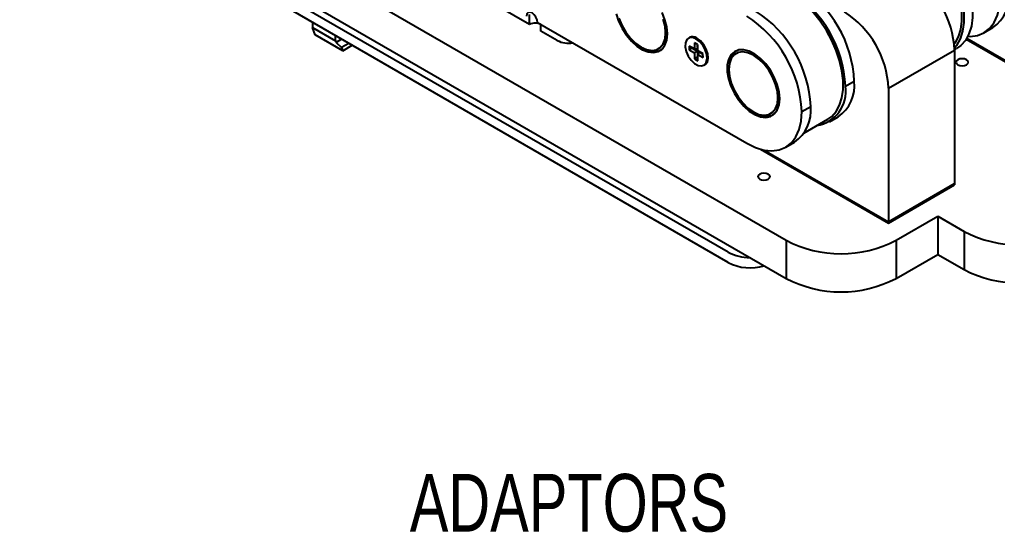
# Model space of a CAD drawing. Header units: millimetres. Extents: x 5 to 292, y 4 to 204.
# Drawn here: x 182.5 to 245.3, y 111.5 to 144.5 of the extents above; entities that cross this region are included whole.
import ezdxf

# ---------------------------------------------------------------- set-up
doc = ezdxf.new("R2010")
doc.units = ezdxf.units.MM
doc.layers.add('LAYER_1', color=179, linetype='Continuous')
doc.styles.add('SLDTEXTSTYLE0', font='TXT', dxfattribs={"width": 0.75})

msp = doc.modelspace()

# ---------------------------------------------------------------- linework, layer by layer
at = {"color": 7, "linetype": 'Continuous', "lineweight": 25}
for p, q in [((182.526, 158.708), (231.741, 130.297)), ((182.526, 156.258), (231.741, 127.847)), ((215.276, 144.144), (208.573, 148.013)), ((228.028, 129.522), (199.532, 145.973)), ((228.028, 128.869), (199.532, 145.32)), ((215.276, 144.144), (215.276, 144.795)), ((201.332, 144.281), (201.332, 143.953)), ((201.332, 143.953), (202.817, 143.095)), ((201.509, 143.483), (201.332, 143.953)), ((215.788, 144.274), (229.223, 136.518)), ((215.997, 143.727), (215.997, 144.153)), ((244.451, 143.619), (245.017, 143.945)), ((203.276, 142.463), (201.509, 143.483)), ((202.817, 143.095), (202.817, 143.424)), ((203.207, 143.198), (202.855, 142.995)), ((217.051, 143.119), (215.997, 143.727)), ((225.541, 143.304), (225.471, 143.263)), ((243.314, 143.209), (248.314, 140.323)), ((243.351, 143.27), (248.316, 140.403)), ((202.817, 143.095), (202.855, 142.995)), ((202.855, 142.995), (203.201, 142.664)), ((203.667, 142.933), (203.201, 142.664)), ((203.201, 142.664), (203.276, 142.463)), ((203.276, 142.463), (203.879, 142.81)), ((222.207, 142.804), (222.417, 142.662)), ((222.417, 142.662), (222.466, 142.629)), ((225.862, 142.579), (225.526, 142.764)), ((225.526, 142.764), (225.531, 142.517)), ((225.723, 142.63), (225.531, 142.517)), ((225.722, 142.656), (225.723, 142.63)), ((225.723, 142.63), (226.059, 142.445)), ((226.066, 142.855), (225.854, 142.972)), ((225.854, 142.972), (225.862, 142.579)), ((226.056, 142.573), (225.862, 142.579)), ((226.05, 142.864), (226.056, 142.573)), ((226.074, 142.463), (226.066, 142.855)), ((242.559, 142.526), (242.697, 142.606)), ((225.531, 142.517), (225.867, 142.332)), ((226.059, 142.445), (225.867, 142.332)), ((225.867, 142.332), (225.875, 141.94)), ((226.066, 142.053), (225.875, 141.94)), ((225.875, 141.94), (226.087, 141.823)), ((226.059, 142.445), (226.066, 142.053)), ((226.066, 142.053), (226.082, 142.044)), ((226.41, 142.278), (226.074, 142.463)), ((226.168, 142.385), (226.079, 142.215)), ((226.087, 141.823), (226.079, 142.215)), ((226.079, 142.215), (226.415, 142.03)), ((226.168, 142.385), (226.41, 142.251)), ((226.415, 142.03), (226.41, 142.278)), ((238.317, 140.054), (242.559, 142.503)), ((242.559, 142.503), (242.559, 133.93)), ((226.47, 141.531), (226.541, 141.572)), ((235.559, 140.177), (236.125, 140.503)), ((238.317, 140.054), (238.317, 131.481)), ((232.759, 138.56), (233.324, 138.887)), ((229.419, 138.641), (229.63, 138.499)), ((229.63, 138.499), (229.679, 138.466)), ((234.523, 137.887), (235.089, 138.214)), ((232.889, 137.175), (234.423, 138.061)), ((231.723, 136.271), (232.289, 136.597)), ((230.108, 136.137), (238.317, 131.399)), ((230.347, 136.081), (238.317, 131.481)), ((238.317, 131.481), (242.559, 133.93)), ((238.317, 131.399), (242.559, 133.848)), ((242.559, 133.93), (242.559, 133.848)), ((238.317, 131.481), (238.317, 131.399)), ((238.812, 130.297), (241.481, 131.838)), ((241.481, 131.838), (243.178, 130.858)), ((241.481, 131.838), (241.481, 129.388)), ((243.178, 130.858), (243.178, 128.408)), ((231.741, 130.297), (231.741, 127.847)), ((238.812, 130.297), (238.812, 127.847)), ((238.812, 127.847), (241.481, 129.388)), ((241.481, 129.388), (243.178, 128.408))]:
    msp.add_line(p, q, dxfattribs=at)
at = {"color": 7, "linetype": 'Continuous', "lineweight": 25, "flags": 128}
for points in [[(240.198, 151.019), (240.724, 150.669), (241.24, 150.236), (241.732, 149.729), (242.189, 149.16), (242.602, 148.541), (242.962, 147.886), (243.259, 147.21), (243.489, 146.528), (243.644, 145.855), (243.723, 145.206), (243.723, 144.596), (243.644, 144.038), (243.489, 143.545), (243.259, 143.127), (242.962, 142.795), (242.697, 142.606)], [(239.632, 150.693), (240.159, 150.343), (240.674, 149.91), (241.166, 149.403), (241.623, 148.833), (242.037, 148.214), (242.396, 147.56), (242.694, 146.884), (242.923, 146.201), (243.079, 145.528), (243.157, 144.88), (243.157, 144.269), (243.079, 143.712), (242.923, 143.218), (242.694, 142.801), (242.557, 142.628)], [(239.632, 150.529), (240.138, 150.193), (240.632, 149.778), (241.104, 149.291), (241.544, 148.744), (241.94, 148.15), (242.285, 147.522), (242.571, 146.873), (242.791, 146.218), (242.941, 145.572), (243.016, 144.949), (243.016, 144.363), (242.941, 143.827), (242.791, 143.354), (242.571, 142.953), (242.539, 142.908)], [(234.423, 138.061), (234.677, 138.242), (234.963, 138.561), (235.183, 138.962), (235.332, 139.435), (235.408, 139.971), (235.408, 140.557), (235.332, 141.179), (235.183, 141.826), (234.963, 142.48), (234.677, 143.129), (234.332, 143.758), (233.935, 144.352), (233.496, 144.899), (233.024, 145.385), (232.529, 145.801), (232.023, 146.137)], [(243.415, 143.387), (243.556, 143.384), (244.029, 143.446), (244.451, 143.619), (244.811, 143.898), (245.101, 144.277), (245.314, 144.746), (245.443, 145.294), (245.487, 145.908)], [(215.788, 144.274), (215.761, 144.446), (215.685, 144.623), (215.57, 144.777), (215.435, 144.887), (215.299, 144.934), (215.185, 144.911), (215.108, 144.823), (215.081, 144.682)], [(220.837, 144.821), (220.99, 144.35), (221.211, 143.887), (221.489, 143.454), (221.811, 143.071), (222.162, 142.756), (222.526, 142.523), (222.886, 142.383), (223.225, 142.343), (223.527, 142.405), (223.778, 142.566), (223.966, 142.819), (224.082, 143.15), (224.121, 143.546)], [(221.014, 144.55), (221.201, 144.096), (221.451, 143.663), (221.75, 143.274), (222.084, 142.946), (222.435, 142.698)], [(222.435, 142.698), (222.786, 142.541), (223.12, 142.483), (223.419, 142.528), (223.669, 142.672), (223.856, 142.909), (223.973, 143.226), (224.013, 143.609), (223.973, 144.037), (223.856, 144.49)], [(224.121, 143.546), (224.082, 143.988), (223.966, 144.454), (223.778, 144.923)], [(225.954, 143.223), (225.726, 143.305), (225.523, 143.288), (225.37, 143.175), (225.281, 142.977), (225.267, 142.717), (225.33, 142.422), (225.461, 142.124), (225.648, 141.856), (225.87, 141.647), (226.103, 141.519), (226.321, 141.486), (226.502, 141.552), (226.624, 141.709), (226.676, 141.941), (226.652, 142.222), (226.553, 142.523), (226.392, 142.81), (226.185, 143.052), (225.954, 143.223)], [(226.541, 141.572), (226.572, 141.592), (226.695, 141.75), (226.747, 141.982), (226.723, 142.263), (226.624, 142.564), (226.463, 142.85), (226.255, 143.093), (226.025, 143.264)], [(231.334, 139.383), (231.294, 139.824), (231.178, 140.29), (230.99, 140.76), (230.739, 141.21), (230.437, 141.621), (230.099, 141.972), (229.739, 142.248), (229.375, 142.435), (229.023, 142.526), (228.701, 142.514), (228.423, 142.402), (228.202, 142.194), (228.049, 141.901), (227.971, 141.535), (227.971, 141.113), (228.049, 140.657), (228.202, 140.186), (228.423, 139.724), (228.701, 139.291), (229.023, 138.907), (229.375, 138.592), (229.739, 138.359), (230.099, 138.219), (230.437, 138.18), (230.739, 138.242), (230.99, 138.403), (231.178, 138.655), (231.294, 138.987), (231.334, 139.383)], [(229.647, 138.534), (229.999, 138.377), (230.332, 138.319), (230.631, 138.364), (230.881, 138.508), (231.069, 138.745), (231.186, 139.063), (231.225, 139.445), (231.186, 139.874), (231.069, 140.326), (230.881, 140.78), (230.631, 141.213), (230.332, 141.602), (229.999, 141.93), (229.647, 142.178), (229.296, 142.335), (228.963, 142.393), (228.664, 142.348), (228.414, 142.204), (228.226, 141.967), (228.109, 141.65), (228.07, 141.267), (228.109, 140.839), (228.226, 140.386), (228.414, 139.932), (228.664, 139.5), (228.963, 139.11), (229.296, 138.783), (229.647, 138.534)], [(243.33, 141.886), (243.203, 141.934), (243.054, 141.952), (242.905, 141.934), (242.778, 141.886), (242.694, 141.813), (242.664, 141.726), (242.694, 141.64), (242.778, 141.567), (242.905, 141.518), (243.054, 141.501), (243.203, 141.518), (243.33, 141.567), (243.415, 141.64), (243.444, 141.726), (243.415, 141.813), (243.33, 141.886)], [(229.223, 136.518), (229.776, 136.249), (230.316, 136.087), (230.828, 136.037), (231.301, 136.098), (231.723, 136.271), (232.084, 136.55), (232.373, 136.929), (232.586, 137.398), (232.715, 137.947), (232.759, 138.56)], [(230.602, 134.538), (230.476, 134.587), (230.326, 134.604), (230.177, 134.587), (230.051, 134.538), (229.966, 134.465), (229.936, 134.379), (229.966, 134.293), (230.051, 134.22), (230.177, 134.171), (230.326, 134.154), (230.476, 134.171), (230.602, 134.22), (230.687, 134.293), (230.716, 134.379), (230.687, 134.465), (230.602, 134.538)]]:
    msp.add_lwpolyline(points, dxfattribs=at)
at = {"color": 7, "linetype": 'Continuous', "lineweight": 25}
for centre, radius, start, end in [((236.444, 142.239), 6.121, 2.47642, 57.52358), ((228.417, 140.135), 7.717, 2.73148, 57.26851), ((227.851, 139.809), 7.717, 2.73148, 57.26851), ((243.614, 145.959), 2.454, 304.86231, 6.44983), ((225.051, 138.192), 7.717, 2.73148, 57.26851), ((225.616, 138.519), 7.717, 2.73148, 57.26851), ((232.202, 139.79), 6.121, 2.47642, 57.52358), ((215.637, 143.448), 0.784, 62.60968, 117.39026), ((225.75, 142.882), 0.47, 54.17314, 116.29541), ((217.758, 144.488), 1.54, 242.68608, 280.60102), ((223.256, 143.523), 1.114, 242.81184, 293.42832), ((229.227, 141.548), 1.147, 127.29642, 177.0947), ((233.35, 139.857), 2.232, 279.6162, 8.24133), ((233.686, 140.227), 2.454, 304.86231, 6.44983), ((230.886, 138.611), 2.454, 304.86231, 6.44983), ((230.469, 139.36), 1.114, 242.81188, 293.42826), ((246.713, 137.618), 7.629, 242.39105, 297.60898), ((235.276, 137.057), 7.629, 242.39106, 297.60892), ((229.383, 132.065), 2.881, 241.94768, 270.81967), ((229.451, 131.624), 3.101, 242.69039, 286.70264), ((246.713, 135.169), 7.629, 242.39105, 297.60898), ((235.276, 134.607), 7.629, 242.39106, 297.60892)]:
    msp.add_arc(centre, radius, start, end, dxfattribs=at)
for points, knots in [([(221.02, 144.463), (221.041, 144.402), (221.112, 144.195), (221.253, 143.916), (221.388, 143.719), (221.435, 143.651)], [0, 0, 0, 0, 0.2194593, 0.7322093, 1, 1, 1, 1]), ([(221.435, 143.651), (221.475, 143.587), (221.601, 143.39), (221.855, 143.108), (222.078, 142.891), (222.199, 142.809), (222.207, 142.804)], [0, 0, 0, 0, 0.187271, 0.579771, 0.973254, 1, 1, 1, 1]), ([(222.466, 142.629), (222.527, 142.593), (222.596, 142.552), (222.665, 142.53), (222.674, 142.527)], [0, 0, 0, 0, 0.877338, 1, 1, 1, 1]), ([(228.045, 141.538), (228.038, 141.487), (228.012, 141.315), (228.044, 140.979), (228.114, 140.611), (228.201, 140.383), (228.233, 140.3)], [0, 0, 0, 0, 0.138898, 0.473296, 0.808433, 1, 1, 1, 1]), ([(228.233, 140.3), (228.254, 140.238), (228.324, 140.032), (228.466, 139.752), (228.601, 139.555), (228.647, 139.487)], [0, 0, 0, 0, 0.219459, 0.732209, 1, 1, 1, 1]), ([(228.647, 139.487), (228.688, 139.424), (228.813, 139.226), (229.068, 138.945), (229.29, 138.727), (229.412, 138.646), (229.419, 138.641)], [0, 0, 0, 0, 0.1872715, 0.5797705, 0.9732537, 1, 1, 1, 1]), ([(229.679, 138.466), (229.739, 138.429), (229.809, 138.388), (229.878, 138.366), (229.886, 138.363)], [0, 0, 0, 0, 0.877337, 1, 1, 1, 1])]:
    msp.add_open_spline(points, degree=3, knots=knots, dxfattribs=at)

# ---------------------------------------------------------------- texts
at = {"layer": 'LAYER_1', "insert": (207.584, 115.293), "char_height": 3.7042, "attachment_point": 1, "style": 'SLDTEXTSTYLE0'}
msp.add_mtext('ADAPTORS', dxfattribs=at)

doc.saveas('drawing.dxf')
